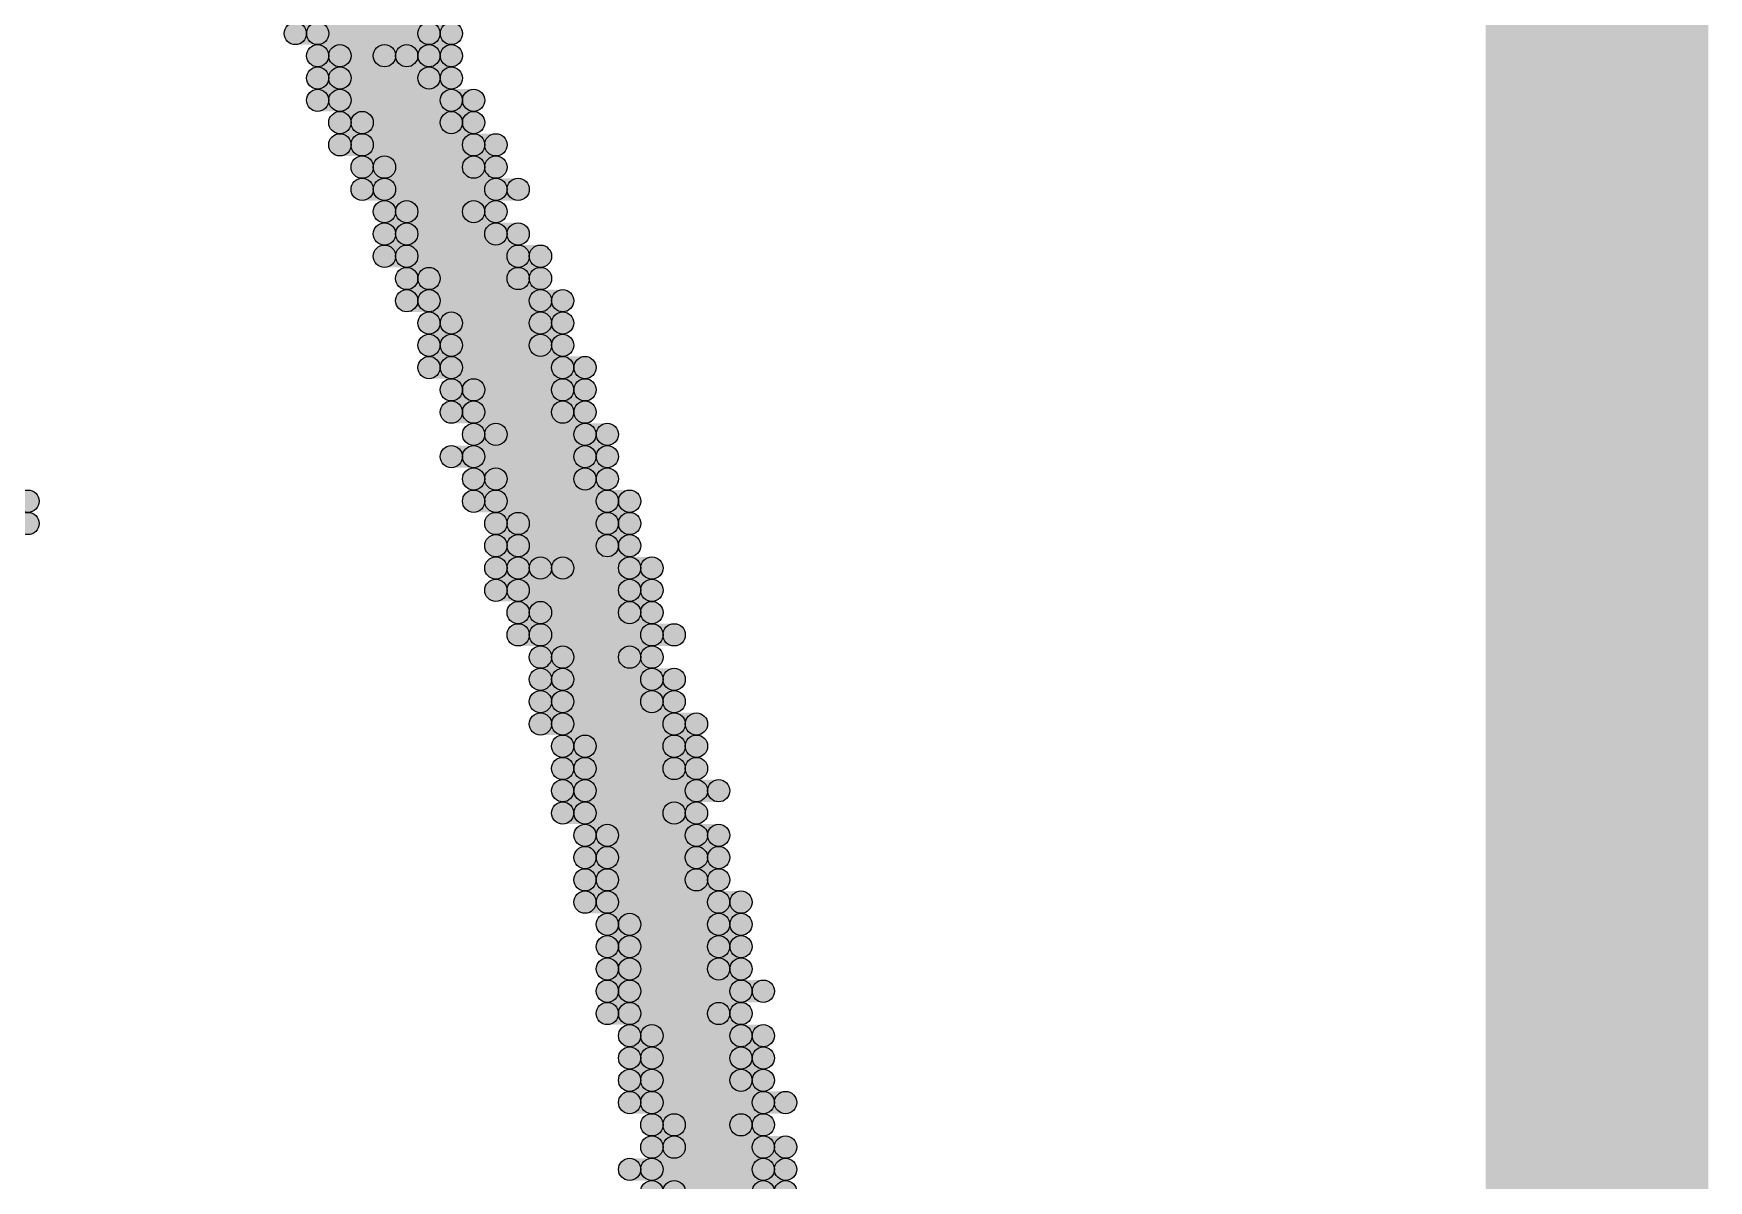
# Model space of a CAD drawing. Header units: millimetres. Extents: x 0 to 137, y 0 to 37.
# Drawn here: x 134.652 to 136.561, y 6.49 to 7.798 of the extents above; entities that cross this region are included whole.
import ezdxf

# ---------------------------------------------------------------- set-up
doc = ezdxf.new("R2010")
doc.units = ezdxf.units.MM
for name, color, linetype in [('KeepOutLayer', 6, 'Continuous'), ('TopLayer', 1, 'Continuous'), ('TopSolder', 216, 'Continuous')]:
    doc.layers.add(name, color=color, linetype=linetype)

msp = doc.modelspace()

# ---------------------------------------------------------------- hatches: boundary and pattern name
at = {"layer": 'KeepOutLayer'}
msp.add_hatch(color=6, dxfattribs=at).paths.add_polyline_path([(136.561, 3.81), (136.307, 3.81), (136.307, 33.274), (136.561, 33.274)])
at = {"layer": 'TopLayer'}
h = msp.add_hatch(color=1, dxfattribs=at)
edge = h.paths.add_edge_path()
edge.add_arc((134.9756, 7.7978), 0.0127, 0, 360)
for points in [[(134.9756, 7.7851), (134.9756, 7.8105), (135.128, 7.8105), (135.128, 7.7851)], [(135.001, 7.7597), (135.001, 7.7851), (135.0772, 7.7851), (135.0772, 7.7597)], [(135.1026, 7.7597), (135.1026, 7.7851), (135.128, 7.7851), (135.128, 7.7597)], [(135.001, 7.7343), (135.001, 7.7597), (135.128, 7.7597), (135.128, 7.7343)], [(135.001, 7.7089), (135.001, 7.7343), (135.1534, 7.7343), (135.1534, 7.7089)], [(135.0264, 7.6835), (135.0264, 7.7089), (135.1534, 7.7089), (135.1534, 7.6835)], [(135.0264, 7.6581), (135.0264, 7.6835), (135.1788, 7.6835), (135.1788, 7.6581)], [(135.0518, 7.6327), (135.0518, 7.6581), (135.1788, 7.6581), (135.1788, 7.6327)], [(135.0518, 7.6073), (135.0518, 7.6327), (135.2042, 7.6327), (135.2042, 7.6073)], [(135.0772, 7.5819), (135.0772, 7.6073), (135.1788, 7.6073), (135.1788, 7.5819)], [(135.0772, 7.5565), (135.0772, 7.5819), (135.2042, 7.5819), (135.2042, 7.5565)], [(135.0772, 7.5311), (135.0772, 7.5565), (135.2296, 7.5565), (135.2296, 7.5311)], [(135.1026, 7.5057), (135.1026, 7.5311), (135.2296, 7.5311), (135.2296, 7.5057)], [(135.1026, 7.4803), (135.1026, 7.5057), (135.255, 7.5057), (135.255, 7.4803)], [(135.128, 7.4549), (135.128, 7.4803), (135.255, 7.4803), (135.255, 7.4549)], [(135.128, 7.4295), (135.128, 7.4549), (135.255, 7.4549), (135.255, 7.4295)], [(135.128, 7.4041), (135.128, 7.4295), (135.2804, 7.4295), (135.2804, 7.4041)], [(135.1534, 7.3787), (135.1534, 7.4041), (135.2804, 7.4041), (135.2804, 7.3787)], [(135.1534, 7.3533), (135.1534, 7.3787), (135.2804, 7.3787), (135.2804, 7.3533)], [(135.1788, 7.3279), (135.1788, 7.3533), (135.3058, 7.3533), (135.3058, 7.3279)], [(135.1534, 7.3025), (135.1534, 7.3279), (135.3058, 7.3279), (135.3058, 7.3025)], [(135.1788, 7.2771), (135.1788, 7.3025), (135.3058, 7.3025), (135.3058, 7.2771)], [(135.1788, 7.2517), (135.1788, 7.2771), (135.3312, 7.2771), (135.3312, 7.2517)], [(135.2042, 7.2263), (135.2042, 7.2517), (135.3312, 7.2517), (135.3312, 7.2263)], [(135.2042, 7.2009), (135.2042, 7.2263), (135.3312, 7.2263), (135.3312, 7.2009)], [(135.2042, 7.1755), (135.2042, 7.2009), (135.2296, 7.2009), (135.2296, 7.1755)], [(135.255, 7.1755), (135.255, 7.2009), (135.3566, 7.2009), (135.3566, 7.1755)], [(135.2042, 7.1501), (135.2042, 7.1755), (135.3566, 7.1755), (135.3566, 7.1501)], [(135.2296, 7.1247), (135.2296, 7.1501), (135.3566, 7.1501), (135.3566, 7.1247)], [(135.2296, 7.0993), (135.2296, 7.1247), (135.382, 7.1247), (135.382, 7.0993)], [(135.255, 7.0739), (135.255, 7.0993), (135.3566, 7.0993), (135.3566, 7.0739)], [(135.255, 7.0485), (135.255, 7.0739), (135.382, 7.0739), (135.382, 7.0485)], [(135.255, 7.0231), (135.255, 7.0485), (135.382, 7.0485), (135.382, 7.0231)], [(135.255, 6.9977), (135.255, 7.0231), (135.4074, 7.0231), (135.4074, 6.9977)], [(135.2804, 6.9723), (135.2804, 6.9977), (135.4074, 6.9977), (135.4074, 6.9723)], [(135.2804, 6.9469), (135.2804, 6.9723), (135.4074, 6.9723), (135.4074, 6.9469)], [(135.2804, 6.9215), (135.2804, 6.9469), (135.4328, 6.9469), (135.4328, 6.9215)], [(135.2804, 6.8961), (135.2804, 6.9215), (135.4074, 6.9215), (135.4074, 6.8961)], [(135.3058, 6.8707), (135.3058, 6.8961), (135.4328, 6.8961), (135.4328, 6.8707)], [(135.3058, 6.8453), (135.3058, 6.8707), (135.4328, 6.8707), (135.4328, 6.8453)], [(135.3058, 6.8199), (135.3058, 6.8453), (135.4328, 6.8453), (135.4328, 6.8199)], [(135.3058, 6.7945), (135.3058, 6.8199), (135.4582, 6.8199), (135.4582, 6.7945)], [(135.3312, 6.7691), (135.3312, 6.7945), (135.4582, 6.7945), (135.4582, 6.7691)], [(135.3312, 6.7437), (135.3312, 6.7691), (135.4582, 6.7691), (135.4582, 6.7437)], [(135.3312, 6.7183), (135.3312, 6.7437), (135.4582, 6.7437), (135.4582, 6.7183)], [(135.3312, 6.6929), (135.3312, 6.7183), (135.4836, 6.7183), (135.4836, 6.6929)], [(135.3312, 6.6675), (135.3312, 6.6929), (135.4582, 6.6929), (135.4582, 6.6675)], [(135.3566, 6.6421), (135.3566, 6.6675), (135.4836, 6.6675), (135.4836, 6.6421)], [(135.3566, 6.6167), (135.3566, 6.6421), (135.4836, 6.6421), (135.4836, 6.6167)], [(135.3566, 6.5913), (135.3566, 6.6167), (135.4836, 6.6167), (135.4836, 6.5913)], [(135.3566, 6.5659), (135.3566, 6.5913), (135.509, 6.5913), (135.509, 6.5659)], [(135.382, 6.5405), (135.382, 6.5659), (135.4836, 6.5659), (135.4836, 6.5405)], [(135.382, 6.5151), (135.382, 6.5405), (135.509, 6.5405), (135.509, 6.5151)], [(135.3566, 6.4897), (135.3566, 6.5151), (135.509, 6.5151), (135.509, 6.4897)], [(135.382, 6.4643), (135.382, 6.4897), (135.509, 6.4897), (135.509, 6.4643)]]:
    msp.add_hatch(color=1, dxfattribs=at).paths.add_polyline_path(points)
h = msp.add_hatch(color=1, dxfattribs=at)
edge = h.paths.add_edge_path()
edge.add_arc((135.128, 7.7978), 0.0127, 0, 360)
h = msp.add_hatch(color=1, dxfattribs=at)
edge = h.paths.add_edge_path()
edge.add_arc((135.001, 7.7724), 0.0127, 0, 360)
h = msp.add_hatch(color=1, dxfattribs=at)
edge = h.paths.add_edge_path()
edge.add_arc((135.0772, 7.7724), 0.0127, 0, 360)
h = msp.add_hatch(color=1, dxfattribs=at)
edge = h.paths.add_edge_path()
edge.add_arc((135.1026, 7.7724), 0.0127, 0, 360)
h = msp.add_hatch(color=1, dxfattribs=at)
edge = h.paths.add_edge_path()
edge.add_arc((135.128, 7.7724), 0.0127, 0, 360)
h = msp.add_hatch(color=1, dxfattribs=at)
edge = h.paths.add_edge_path()
edge.add_arc((135.001, 7.747), 0.0127, 0, 360)
h = msp.add_hatch(color=1, dxfattribs=at)
edge = h.paths.add_edge_path()
edge.add_arc((135.128, 7.747), 0.0127, 0, 360)
h = msp.add_hatch(color=1, dxfattribs=at)
edge = h.paths.add_edge_path()
edge.add_arc((135.001, 7.7216), 0.0127, 0, 360)
h = msp.add_hatch(color=1, dxfattribs=at)
edge = h.paths.add_edge_path()
edge.add_arc((135.1534, 7.7216), 0.0127, 0, 360)
h = msp.add_hatch(color=1, dxfattribs=at)
edge = h.paths.add_edge_path()
edge.add_arc((135.0264, 7.6962), 0.0127, 0, 360)
h = msp.add_hatch(color=1, dxfattribs=at)
edge = h.paths.add_edge_path()
edge.add_arc((135.1534, 7.6962), 0.0127, 0, 360)
h = msp.add_hatch(color=1, dxfattribs=at)
edge = h.paths.add_edge_path()
edge.add_arc((135.0264, 7.6708), 0.0127, 0, 360)
h = msp.add_hatch(color=1, dxfattribs=at)
edge = h.paths.add_edge_path()
edge.add_arc((135.1788, 7.6708), 0.0127, 0, 360)
h = msp.add_hatch(color=1, dxfattribs=at)
edge = h.paths.add_edge_path()
edge.add_arc((135.0518, 7.6454), 0.0127, 0, 360)
h = msp.add_hatch(color=1, dxfattribs=at)
edge = h.paths.add_edge_path()
edge.add_arc((135.1788, 7.6454), 0.0127, 0, 360)
h = msp.add_hatch(color=1, dxfattribs=at)
edge = h.paths.add_edge_path()
edge.add_arc((135.0518, 7.62), 0.0127, 0, 360)
h = msp.add_hatch(color=1, dxfattribs=at)
edge = h.paths.add_edge_path()
edge.add_arc((135.2042, 7.62), 0.0127, 0, 360)
h = msp.add_hatch(color=1, dxfattribs=at)
edge = h.paths.add_edge_path()
edge.add_arc((135.0772, 7.5946), 0.0127, 0, 360)
h = msp.add_hatch(color=1, dxfattribs=at)
edge = h.paths.add_edge_path()
edge.add_arc((135.1788, 7.5946), 0.0127, 0, 360)
h = msp.add_hatch(color=1, dxfattribs=at)
edge = h.paths.add_edge_path()
edge.add_arc((135.0772, 7.5692), 0.0127, 0, 360)
h = msp.add_hatch(color=1, dxfattribs=at)
edge = h.paths.add_edge_path()
edge.add_arc((135.2042, 7.5692), 0.0127, 0, 360)
h = msp.add_hatch(color=1, dxfattribs=at)
edge = h.paths.add_edge_path()
edge.add_arc((135.0772, 7.5438), 0.0127, 0, 360)
h = msp.add_hatch(color=1, dxfattribs=at)
edge = h.paths.add_edge_path()
edge.add_arc((135.2296, 7.5438), 0.0127, 0, 360)
h = msp.add_hatch(color=1, dxfattribs=at)
edge = h.paths.add_edge_path()
edge.add_arc((135.1026, 7.5184), 0.0127, 0, 360)
h = msp.add_hatch(color=1, dxfattribs=at)
edge = h.paths.add_edge_path()
edge.add_arc((135.2296, 7.5184), 0.0127, 0, 360)
h = msp.add_hatch(color=1, dxfattribs=at)
edge = h.paths.add_edge_path()
edge.add_arc((135.1026, 7.493), 0.0127, 0, 360)
h = msp.add_hatch(color=1, dxfattribs=at)
edge = h.paths.add_edge_path()
edge.add_arc((135.255, 7.493), 0.0127, 0, 360)
h = msp.add_hatch(color=1, dxfattribs=at)
edge = h.paths.add_edge_path()
edge.add_arc((135.128, 7.4676), 0.0127, 0, 360)
h = msp.add_hatch(color=1, dxfattribs=at)
edge = h.paths.add_edge_path()
edge.add_arc((135.255, 7.4676), 0.0127, 0, 360)
h = msp.add_hatch(color=1, dxfattribs=at)
edge = h.paths.add_edge_path()
edge.add_arc((135.128, 7.4422), 0.0127, 0, 360)
h = msp.add_hatch(color=1, dxfattribs=at)
edge = h.paths.add_edge_path()
edge.add_arc((135.255, 7.4422), 0.0127, 0, 360)
h = msp.add_hatch(color=1, dxfattribs=at)
edge = h.paths.add_edge_path()
edge.add_arc((135.128, 7.4168), 0.0127, 0, 360)
h = msp.add_hatch(color=1, dxfattribs=at)
edge = h.paths.add_edge_path()
edge.add_arc((135.2804, 7.4168), 0.0127, 0, 360)
h = msp.add_hatch(color=1, dxfattribs=at)
edge = h.paths.add_edge_path()
edge.add_arc((135.1534, 7.3914), 0.0127, 0, 360)
h = msp.add_hatch(color=1, dxfattribs=at)
edge = h.paths.add_edge_path()
edge.add_arc((135.2804, 7.3914), 0.0127, 0, 360)
h = msp.add_hatch(color=1, dxfattribs=at)
edge = h.paths.add_edge_path()
edge.add_arc((135.1534, 7.366), 0.0127, 0, 360)
h = msp.add_hatch(color=1, dxfattribs=at)
edge = h.paths.add_edge_path()
edge.add_arc((135.2804, 7.366), 0.0127, 0, 360)
h = msp.add_hatch(color=1, dxfattribs=at)
edge = h.paths.add_edge_path()
edge.add_arc((135.1788, 7.3406), 0.0127, 0, 360)
h = msp.add_hatch(color=1, dxfattribs=at)
edge = h.paths.add_edge_path()
edge.add_arc((135.3058, 7.3406), 0.0127, 0, 360)
h = msp.add_hatch(color=1, dxfattribs=at)
edge = h.paths.add_edge_path()
edge.add_arc((135.1534, 7.3152), 0.0127, 0, 360)
h = msp.add_hatch(color=1, dxfattribs=at)
edge = h.paths.add_edge_path()
edge.add_arc((135.3058, 7.3152), 0.0127, 0, 360)
h = msp.add_hatch(color=1, dxfattribs=at)
edge = h.paths.add_edge_path()
edge.add_arc((135.1788, 7.2898), 0.0127, 0, 360)
h = msp.add_hatch(color=1, dxfattribs=at)
edge = h.paths.add_edge_path()
edge.add_arc((135.3058, 7.2898), 0.0127, 0, 360)
h = msp.add_hatch(color=1, dxfattribs=at)
edge = h.paths.add_edge_path()
edge.add_arc((134.6454, 7.2644), 0.0127, 0, 360)
h = msp.add_hatch(color=1, dxfattribs=at)
edge = h.paths.add_edge_path()
edge.add_arc((135.1788, 7.2644), 0.0127, 0, 360)
h = msp.add_hatch(color=1, dxfattribs=at)
edge = h.paths.add_edge_path()
edge.add_arc((135.3312, 7.2644), 0.0127, 0, 360)
h = msp.add_hatch(color=1, dxfattribs=at)
edge = h.paths.add_edge_path()
edge.add_arc((134.6454, 7.239), 0.0127, 0, 360)
h = msp.add_hatch(color=1, dxfattribs=at)
edge = h.paths.add_edge_path()
edge.add_arc((135.2042, 7.239), 0.0127, 0, 360)
h = msp.add_hatch(color=1, dxfattribs=at)
edge = h.paths.add_edge_path()
edge.add_arc((135.3312, 7.239), 0.0127, 0, 360)
h = msp.add_hatch(color=1, dxfattribs=at)
edge = h.paths.add_edge_path()
edge.add_arc((135.2042, 7.2136), 0.0127, 0, 360)
h = msp.add_hatch(color=1, dxfattribs=at)
edge = h.paths.add_edge_path()
edge.add_arc((135.3312, 7.2136), 0.0127, 0, 360)
h = msp.add_hatch(color=1, dxfattribs=at)
edge = h.paths.add_edge_path()
edge.add_arc((135.2042, 7.1882), 0.0127, 0, 360)
h = msp.add_hatch(color=1, dxfattribs=at)
edge = h.paths.add_edge_path()
edge.add_arc((135.2296, 7.1882), 0.0127, 0, 360)
h = msp.add_hatch(color=1, dxfattribs=at)
edge = h.paths.add_edge_path()
edge.add_arc((135.255, 7.1882), 0.0127, 0, 360)
h = msp.add_hatch(color=1, dxfattribs=at)
edge = h.paths.add_edge_path()
edge.add_arc((135.3566, 7.1882), 0.0127, 0, 360)
h = msp.add_hatch(color=1, dxfattribs=at)
edge = h.paths.add_edge_path()
edge.add_arc((135.2042, 7.1628), 0.0127, 0, 360)
h = msp.add_hatch(color=1, dxfattribs=at)
edge = h.paths.add_edge_path()
edge.add_arc((135.3566, 7.1628), 0.0127, 0, 360)
h = msp.add_hatch(color=1, dxfattribs=at)
edge = h.paths.add_edge_path()
edge.add_arc((135.2296, 7.1374), 0.0127, 0, 360)
h = msp.add_hatch(color=1, dxfattribs=at)
edge = h.paths.add_edge_path()
edge.add_arc((135.3566, 7.1374), 0.0127, 0, 360)
h = msp.add_hatch(color=1, dxfattribs=at)
edge = h.paths.add_edge_path()
edge.add_arc((135.2296, 7.112), 0.0127, 0, 360)
h = msp.add_hatch(color=1, dxfattribs=at)
edge = h.paths.add_edge_path()
edge.add_arc((135.382, 7.112), 0.0127, 0, 360)
h = msp.add_hatch(color=1, dxfattribs=at)
edge = h.paths.add_edge_path()
edge.add_arc((135.255, 7.0866), 0.0127, 0, 360)
h = msp.add_hatch(color=1, dxfattribs=at)
edge = h.paths.add_edge_path()
edge.add_arc((135.3566, 7.0866), 0.0127, 0, 360)
h = msp.add_hatch(color=1, dxfattribs=at)
edge = h.paths.add_edge_path()
edge.add_arc((135.255, 7.0612), 0.0127, 0, 360)
h = msp.add_hatch(color=1, dxfattribs=at)
edge = h.paths.add_edge_path()
edge.add_arc((135.382, 7.0612), 0.0127, 0, 360)
h = msp.add_hatch(color=1, dxfattribs=at)
edge = h.paths.add_edge_path()
edge.add_arc((135.255, 7.0358), 0.0127, 0, 360)
h = msp.add_hatch(color=1, dxfattribs=at)
edge = h.paths.add_edge_path()
edge.add_arc((135.382, 7.0358), 0.0127, 0, 360)
h = msp.add_hatch(color=1, dxfattribs=at)
edge = h.paths.add_edge_path()
edge.add_arc((135.255, 7.0104), 0.0127, 0, 360)
h = msp.add_hatch(color=1, dxfattribs=at)
edge = h.paths.add_edge_path()
edge.add_arc((135.4074, 7.0104), 0.0127, 0, 360)
h = msp.add_hatch(color=1, dxfattribs=at)
edge = h.paths.add_edge_path()
edge.add_arc((135.2804, 6.985), 0.0127, 0, 360)
h = msp.add_hatch(color=1, dxfattribs=at)
edge = h.paths.add_edge_path()
edge.add_arc((135.4074, 6.985), 0.0127, 0, 360)
h = msp.add_hatch(color=1, dxfattribs=at)
edge = h.paths.add_edge_path()
edge.add_arc((135.2804, 6.9596), 0.0127, 0, 360)
h = msp.add_hatch(color=1, dxfattribs=at)
edge = h.paths.add_edge_path()
edge.add_arc((135.4074, 6.9596), 0.0127, 0, 360)
h = msp.add_hatch(color=1, dxfattribs=at)
edge = h.paths.add_edge_path()
edge.add_arc((135.2804, 6.9342), 0.0127, 0, 360)
h = msp.add_hatch(color=1, dxfattribs=at)
edge = h.paths.add_edge_path()
edge.add_arc((135.4328, 6.9342), 0.0127, 0, 360)
h = msp.add_hatch(color=1, dxfattribs=at)
edge = h.paths.add_edge_path()
edge.add_arc((135.2804, 6.9088), 0.0127, 0, 360)
h = msp.add_hatch(color=1, dxfattribs=at)
edge = h.paths.add_edge_path()
edge.add_arc((135.4074, 6.9088), 0.0127, 0, 360)
h = msp.add_hatch(color=1, dxfattribs=at)
edge = h.paths.add_edge_path()
edge.add_arc((135.3058, 6.8834), 0.0127, 0, 360)
h = msp.add_hatch(color=1, dxfattribs=at)
edge = h.paths.add_edge_path()
edge.add_arc((135.4328, 6.8834), 0.0127, 0, 360)
h = msp.add_hatch(color=1, dxfattribs=at)
edge = h.paths.add_edge_path()
edge.add_arc((135.3058, 6.858), 0.0127, 0, 360)
h = msp.add_hatch(color=1, dxfattribs=at)
edge = h.paths.add_edge_path()
edge.add_arc((135.4328, 6.858), 0.0127, 0, 360)
h = msp.add_hatch(color=1, dxfattribs=at)
edge = h.paths.add_edge_path()
edge.add_arc((135.3058, 6.8326), 0.0127, 0, 360)
h = msp.add_hatch(color=1, dxfattribs=at)
edge = h.paths.add_edge_path()
edge.add_arc((135.4328, 6.8326), 0.0127, 0, 360)
h = msp.add_hatch(color=1, dxfattribs=at)
edge = h.paths.add_edge_path()
edge.add_arc((135.3058, 6.8072), 0.0127, 0, 360)
h = msp.add_hatch(color=1, dxfattribs=at)
edge = h.paths.add_edge_path()
edge.add_arc((135.4582, 6.8072), 0.0127, 0, 360)
h = msp.add_hatch(color=1, dxfattribs=at)
edge = h.paths.add_edge_path()
edge.add_arc((135.3312, 6.7818), 0.0127, 0, 360)
h = msp.add_hatch(color=1, dxfattribs=at)
edge = h.paths.add_edge_path()
edge.add_arc((135.4582, 6.7818), 0.0127, 0, 360)
h = msp.add_hatch(color=1, dxfattribs=at)
edge = h.paths.add_edge_path()
edge.add_arc((135.3312, 6.7564), 0.0127, 0, 360)
h = msp.add_hatch(color=1, dxfattribs=at)
edge = h.paths.add_edge_path()
edge.add_arc((135.4582, 6.7564), 0.0127, 0, 360)
h = msp.add_hatch(color=1, dxfattribs=at)
edge = h.paths.add_edge_path()
edge.add_arc((135.3312, 6.731), 0.0127, 0, 360)
h = msp.add_hatch(color=1, dxfattribs=at)
edge = h.paths.add_edge_path()
edge.add_arc((135.4582, 6.731), 0.0127, 0, 360)
h = msp.add_hatch(color=1, dxfattribs=at)
edge = h.paths.add_edge_path()
edge.add_arc((135.3312, 6.7056), 0.0127, 0, 360)
h = msp.add_hatch(color=1, dxfattribs=at)
edge = h.paths.add_edge_path()
edge.add_arc((135.4836, 6.7056), 0.0127, 0, 360)
h = msp.add_hatch(color=1, dxfattribs=at)
edge = h.paths.add_edge_path()
edge.add_arc((135.3312, 6.6802), 0.0127, 0, 360)
h = msp.add_hatch(color=1, dxfattribs=at)
edge = h.paths.add_edge_path()
edge.add_arc((135.4582, 6.6802), 0.0127, 0, 360)
h = msp.add_hatch(color=1, dxfattribs=at)
edge = h.paths.add_edge_path()
edge.add_arc((135.3566, 6.6548), 0.0127, 0, 360)
h = msp.add_hatch(color=1, dxfattribs=at)
edge = h.paths.add_edge_path()
edge.add_arc((135.4836, 6.6548), 0.0127, 0, 360)
h = msp.add_hatch(color=1, dxfattribs=at)
edge = h.paths.add_edge_path()
edge.add_arc((135.3566, 6.6294), 0.0127, 0, 360)
h = msp.add_hatch(color=1, dxfattribs=at)
edge = h.paths.add_edge_path()
edge.add_arc((135.4836, 6.6294), 0.0127, 0, 360)
h = msp.add_hatch(color=1, dxfattribs=at)
edge = h.paths.add_edge_path()
edge.add_arc((135.3566, 6.604), 0.0127, 0, 360)
h = msp.add_hatch(color=1, dxfattribs=at)
edge = h.paths.add_edge_path()
edge.add_arc((135.4836, 6.604), 0.0127, 0, 360)
h = msp.add_hatch(color=1, dxfattribs=at)
edge = h.paths.add_edge_path()
edge.add_arc((135.3566, 6.5786), 0.0127, 0, 360)
h = msp.add_hatch(color=1, dxfattribs=at)
edge = h.paths.add_edge_path()
edge.add_arc((135.509, 6.5786), 0.0127, 0, 360)
h = msp.add_hatch(color=1, dxfattribs=at)
edge = h.paths.add_edge_path()
edge.add_arc((135.382, 6.5532), 0.0127, 0, 360)
h = msp.add_hatch(color=1, dxfattribs=at)
edge = h.paths.add_edge_path()
edge.add_arc((135.4836, 6.5532), 0.0127, 0, 360)
h = msp.add_hatch(color=1, dxfattribs=at)
edge = h.paths.add_edge_path()
edge.add_arc((135.382, 6.5278), 0.0127, 0, 360)
h = msp.add_hatch(color=1, dxfattribs=at)
edge = h.paths.add_edge_path()
edge.add_arc((135.509, 6.5278), 0.0127, 0, 360)
h = msp.add_hatch(color=1, dxfattribs=at)
edge = h.paths.add_edge_path()
edge.add_arc((135.3566, 6.5024), 0.0127, 0, 360)
h = msp.add_hatch(color=1, dxfattribs=at)
edge = h.paths.add_edge_path()
edge.add_arc((135.509, 6.5024), 0.0127, 0, 360)
h = msp.add_hatch(color=1, dxfattribs=at)
edge = h.paths.add_edge_path()
edge.add_arc((135.382, 6.477), 0.0127, 0, 360)
h = msp.add_hatch(color=1, dxfattribs=at)
edge = h.paths.add_edge_path()
edge.add_arc((135.509, 6.477), 0.0127, 0, 360)
at = {"layer": 'TopSolder'}
h = msp.add_hatch(color=216, dxfattribs=at)
edge = h.paths.add_edge_path()
edge.add_arc((134.9502, 7.7978), 0.0127, 0, 360)
for points in [[(134.9502, 7.7851), (134.9502, 7.8105), (135.1026, 7.8105), (135.1026, 7.7851)], [(134.9756, 7.7597), (134.9756, 7.7851), (135.0518, 7.7851), (135.0518, 7.7597)], [(135.0772, 7.7597), (135.0772, 7.7851), (135.1026, 7.7851), (135.1026, 7.7597)], [(134.9756, 7.7343), (134.9756, 7.7597), (135.1026, 7.7597), (135.1026, 7.7343)], [(134.9756, 7.7089), (134.9756, 7.7343), (135.128, 7.7343), (135.128, 7.7089)], [(135.001, 7.6835), (135.001, 7.7089), (135.128, 7.7089), (135.128, 7.6835)], [(135.001, 7.6581), (135.001, 7.6835), (135.1534, 7.6835), (135.1534, 7.6581)], [(135.0264, 7.6327), (135.0264, 7.6581), (135.1534, 7.6581), (135.1534, 7.6327)], [(135.0264, 7.6073), (135.0264, 7.6327), (135.1788, 7.6327), (135.1788, 7.6073)], [(135.0518, 7.5819), (135.0518, 7.6073), (135.1534, 7.6073), (135.1534, 7.5819)], [(135.0518, 7.5565), (135.0518, 7.5819), (135.1788, 7.5819), (135.1788, 7.5565)], [(135.0518, 7.5311), (135.0518, 7.5565), (135.2042, 7.5565), (135.2042, 7.5311)], [(135.0772, 7.5057), (135.0772, 7.5311), (135.2042, 7.5311), (135.2042, 7.5057)], [(135.0772, 7.4803), (135.0772, 7.5057), (135.2296, 7.5057), (135.2296, 7.4803)], [(135.1026, 7.4549), (135.1026, 7.4803), (135.2296, 7.4803), (135.2296, 7.4549)], [(135.1026, 7.4295), (135.1026, 7.4549), (135.2296, 7.4549), (135.2296, 7.4295)], [(135.1026, 7.4041), (135.1026, 7.4295), (135.255, 7.4295), (135.255, 7.4041)], [(135.128, 7.3787), (135.128, 7.4041), (135.255, 7.4041), (135.255, 7.3787)], [(135.128, 7.3533), (135.128, 7.3787), (135.255, 7.3787), (135.255, 7.3533)], [(135.1534, 7.3279), (135.1534, 7.3533), (135.2804, 7.3533), (135.2804, 7.3279)], [(135.128, 7.3025), (135.128, 7.3279), (135.2804, 7.3279), (135.2804, 7.3025)], [(135.1534, 7.2771), (135.1534, 7.3025), (135.2804, 7.3025), (135.2804, 7.2771)], [(135.1534, 7.2517), (135.1534, 7.2771), (135.3058, 7.2771), (135.3058, 7.2517)], [(135.1788, 7.2263), (135.1788, 7.2517), (135.3058, 7.2517), (135.3058, 7.2263)], [(135.1788, 7.2009), (135.1788, 7.2263), (135.3058, 7.2263), (135.3058, 7.2009)], [(135.1788, 7.1755), (135.1788, 7.2009), (135.2042, 7.2009), (135.2042, 7.1755)], [(135.2296, 7.1755), (135.2296, 7.2009), (135.3312, 7.2009), (135.3312, 7.1755)], [(135.1788, 7.1501), (135.1788, 7.1755), (135.3312, 7.1755), (135.3312, 7.1501)], [(135.2042, 7.1247), (135.2042, 7.1501), (135.3312, 7.1501), (135.3312, 7.1247)], [(135.2042, 7.0993), (135.2042, 7.1247), (135.3566, 7.1247), (135.3566, 7.0993)], [(135.2296, 7.0739), (135.2296, 7.0993), (135.3312, 7.0993), (135.3312, 7.0739)], [(135.2296, 7.0485), (135.2296, 7.0739), (135.3566, 7.0739), (135.3566, 7.0485)], [(135.2296, 7.0231), (135.2296, 7.0485), (135.3566, 7.0485), (135.3566, 7.0231)], [(135.2296, 6.9977), (135.2296, 7.0231), (135.382, 7.0231), (135.382, 6.9977)], [(135.255, 6.9723), (135.255, 6.9977), (135.382, 6.9977), (135.382, 6.9723)], [(135.255, 6.9469), (135.255, 6.9723), (135.382, 6.9723), (135.382, 6.9469)], [(135.255, 6.9215), (135.255, 6.9469), (135.4074, 6.9469), (135.4074, 6.9215)], [(135.255, 6.8961), (135.255, 6.9215), (135.382, 6.9215), (135.382, 6.8961)], [(135.2804, 6.8707), (135.2804, 6.8961), (135.4074, 6.8961), (135.4074, 6.8707)], [(135.2804, 6.8453), (135.2804, 6.8707), (135.4074, 6.8707), (135.4074, 6.8453)], [(135.2804, 6.8199), (135.2804, 6.8453), (135.4074, 6.8453), (135.4074, 6.8199)], [(135.2804, 6.7945), (135.2804, 6.8199), (135.4328, 6.8199), (135.4328, 6.7945)], [(135.3058, 6.7691), (135.3058, 6.7945), (135.4328, 6.7945), (135.4328, 6.7691)], [(135.3058, 6.7437), (135.3058, 6.7691), (135.4328, 6.7691), (135.4328, 6.7437)], [(135.3058, 6.7183), (135.3058, 6.7437), (135.4328, 6.7437), (135.4328, 6.7183)], [(135.3058, 6.6929), (135.3058, 6.7183), (135.4582, 6.7183), (135.4582, 6.6929)], [(135.3058, 6.6675), (135.3058, 6.6929), (135.4328, 6.6929), (135.4328, 6.6675)], [(135.3312, 6.6421), (135.3312, 6.6675), (135.4582, 6.6675), (135.4582, 6.6421)], [(135.3312, 6.6167), (135.3312, 6.6421), (135.4582, 6.6421), (135.4582, 6.6167)], [(135.3312, 6.5913), (135.3312, 6.6167), (135.4582, 6.6167), (135.4582, 6.5913)], [(135.3312, 6.5659), (135.3312, 6.5913), (135.4836, 6.5913), (135.4836, 6.5659)], [(135.3566, 6.5405), (135.3566, 6.5659), (135.4582, 6.5659), (135.4582, 6.5405)], [(135.3566, 6.5151), (135.3566, 6.5405), (135.4836, 6.5405), (135.4836, 6.5151)], [(135.3312, 6.4897), (135.3312, 6.5151), (135.4836, 6.5151), (135.4836, 6.4897)], [(135.3566, 6.4643), (135.3566, 6.4897), (135.4836, 6.4897), (135.4836, 6.4643)]]:
    msp.add_hatch(color=216, dxfattribs=at).paths.add_polyline_path(points)
h = msp.add_hatch(color=216, dxfattribs=at)
edge = h.paths.add_edge_path()
edge.add_arc((135.1026, 7.7978), 0.0127, 0, 360)
h = msp.add_hatch(color=216, dxfattribs=at)
edge = h.paths.add_edge_path()
edge.add_arc((134.9756, 7.7724), 0.0127, 0, 360)
h = msp.add_hatch(color=216, dxfattribs=at)
edge = h.paths.add_edge_path()
edge.add_arc((135.0518, 7.7724), 0.0127, 0, 360)
h = msp.add_hatch(color=216, dxfattribs=at)
edge = h.paths.add_edge_path()
edge.add_arc((135.0772, 7.7724), 0.0127, 0, 360)
h = msp.add_hatch(color=216, dxfattribs=at)
edge = h.paths.add_edge_path()
edge.add_arc((135.1026, 7.7724), 0.0127, 0, 360)
h = msp.add_hatch(color=216, dxfattribs=at)
edge = h.paths.add_edge_path()
edge.add_arc((134.9756, 7.747), 0.0127, 0, 360)
h = msp.add_hatch(color=216, dxfattribs=at)
edge = h.paths.add_edge_path()
edge.add_arc((135.1026, 7.747), 0.0127, 0, 360)
h = msp.add_hatch(color=216, dxfattribs=at)
edge = h.paths.add_edge_path()
edge.add_arc((134.9756, 7.7216), 0.0127, 0, 360)
h = msp.add_hatch(color=216, dxfattribs=at)
edge = h.paths.add_edge_path()
edge.add_arc((135.128, 7.7216), 0.0127, 0, 360)
h = msp.add_hatch(color=216, dxfattribs=at)
edge = h.paths.add_edge_path()
edge.add_arc((135.001, 7.6962), 0.0127, 0, 360)
h = msp.add_hatch(color=216, dxfattribs=at)
edge = h.paths.add_edge_path()
edge.add_arc((135.128, 7.6962), 0.0127, 0, 360)
h = msp.add_hatch(color=216, dxfattribs=at)
edge = h.paths.add_edge_path()
edge.add_arc((135.001, 7.6708), 0.0127, 0, 360)
h = msp.add_hatch(color=216, dxfattribs=at)
edge = h.paths.add_edge_path()
edge.add_arc((135.1534, 7.6708), 0.0127, 0, 360)
h = msp.add_hatch(color=216, dxfattribs=at)
edge = h.paths.add_edge_path()
edge.add_arc((135.0264, 7.6454), 0.0127, 0, 360)
h = msp.add_hatch(color=216, dxfattribs=at)
edge = h.paths.add_edge_path()
edge.add_arc((135.1534, 7.6454), 0.0127, 0, 360)
h = msp.add_hatch(color=216, dxfattribs=at)
edge = h.paths.add_edge_path()
edge.add_arc((135.0264, 7.62), 0.0127, 0, 360)
h = msp.add_hatch(color=216, dxfattribs=at)
edge = h.paths.add_edge_path()
edge.add_arc((135.1788, 7.62), 0.0127, 0, 360)
h = msp.add_hatch(color=216, dxfattribs=at)
edge = h.paths.add_edge_path()
edge.add_arc((135.0518, 7.5946), 0.0127, 0, 360)
h = msp.add_hatch(color=216, dxfattribs=at)
edge = h.paths.add_edge_path()
edge.add_arc((135.1534, 7.5946), 0.0127, 0, 360)
h = msp.add_hatch(color=216, dxfattribs=at)
edge = h.paths.add_edge_path()
edge.add_arc((135.0518, 7.5692), 0.0127, 0, 360)
h = msp.add_hatch(color=216, dxfattribs=at)
edge = h.paths.add_edge_path()
edge.add_arc((135.1788, 7.5692), 0.0127, 0, 360)
h = msp.add_hatch(color=216, dxfattribs=at)
edge = h.paths.add_edge_path()
edge.add_arc((135.0518, 7.5438), 0.0127, 0, 360)
h = msp.add_hatch(color=216, dxfattribs=at)
edge = h.paths.add_edge_path()
edge.add_arc((135.2042, 7.5438), 0.0127, 0, 360)
h = msp.add_hatch(color=216, dxfattribs=at)
edge = h.paths.add_edge_path()
edge.add_arc((135.0772, 7.5184), 0.0127, 0, 360)
h = msp.add_hatch(color=216, dxfattribs=at)
edge = h.paths.add_edge_path()
edge.add_arc((135.2042, 7.5184), 0.0127, 0, 360)
h = msp.add_hatch(color=216, dxfattribs=at)
edge = h.paths.add_edge_path()
edge.add_arc((135.0772, 7.493), 0.0127, 0, 360)
h = msp.add_hatch(color=216, dxfattribs=at)
edge = h.paths.add_edge_path()
edge.add_arc((135.2296, 7.493), 0.0127, 0, 360)
h = msp.add_hatch(color=216, dxfattribs=at)
edge = h.paths.add_edge_path()
edge.add_arc((135.1026, 7.4676), 0.0127, 0, 360)
h = msp.add_hatch(color=216, dxfattribs=at)
edge = h.paths.add_edge_path()
edge.add_arc((135.2296, 7.4676), 0.0127, 0, 360)
h = msp.add_hatch(color=216, dxfattribs=at)
edge = h.paths.add_edge_path()
edge.add_arc((135.1026, 7.4422), 0.0127, 0, 360)
h = msp.add_hatch(color=216, dxfattribs=at)
edge = h.paths.add_edge_path()
edge.add_arc((135.2296, 7.4422), 0.0127, 0, 360)
h = msp.add_hatch(color=216, dxfattribs=at)
edge = h.paths.add_edge_path()
edge.add_arc((135.1026, 7.4168), 0.0127, 0, 360)
h = msp.add_hatch(color=216, dxfattribs=at)
edge = h.paths.add_edge_path()
edge.add_arc((135.255, 7.4168), 0.0127, 0, 360)
h = msp.add_hatch(color=216, dxfattribs=at)
edge = h.paths.add_edge_path()
edge.add_arc((135.128, 7.3914), 0.0127, 0, 360)
h = msp.add_hatch(color=216, dxfattribs=at)
edge = h.paths.add_edge_path()
edge.add_arc((135.255, 7.3914), 0.0127, 0, 360)
h = msp.add_hatch(color=216, dxfattribs=at)
edge = h.paths.add_edge_path()
edge.add_arc((135.128, 7.366), 0.0127, 0, 360)
h = msp.add_hatch(color=216, dxfattribs=at)
edge = h.paths.add_edge_path()
edge.add_arc((135.255, 7.366), 0.0127, 0, 360)
h = msp.add_hatch(color=216, dxfattribs=at)
edge = h.paths.add_edge_path()
edge.add_arc((135.1534, 7.3406), 0.0127, 0, 360)
h = msp.add_hatch(color=216, dxfattribs=at)
edge = h.paths.add_edge_path()
edge.add_arc((135.2804, 7.3406), 0.0127, 0, 360)
h = msp.add_hatch(color=216, dxfattribs=at)
edge = h.paths.add_edge_path()
edge.add_arc((135.128, 7.3152), 0.0127, 0, 360)
h = msp.add_hatch(color=216, dxfattribs=at)
edge = h.paths.add_edge_path()
edge.add_arc((135.2804, 7.3152), 0.0127, 0, 360)
h = msp.add_hatch(color=216, dxfattribs=at)
edge = h.paths.add_edge_path()
edge.add_arc((135.1534, 7.2898), 0.0127, 0, 360)
h = msp.add_hatch(color=216, dxfattribs=at)
edge = h.paths.add_edge_path()
edge.add_arc((135.2804, 7.2898), 0.0127, 0, 360)
h = msp.add_hatch(color=216, dxfattribs=at)
edge = h.paths.add_edge_path()
edge.add_arc((135.1534, 7.2644), 0.0127, 0, 360)
h = msp.add_hatch(color=216, dxfattribs=at)
edge = h.paths.add_edge_path()
edge.add_arc((135.3058, 7.2644), 0.0127, 0, 360)
h = msp.add_hatch(color=216, dxfattribs=at)
edge = h.paths.add_edge_path()
edge.add_arc((135.1788, 7.239), 0.0127, 0, 360)
h = msp.add_hatch(color=216, dxfattribs=at)
edge = h.paths.add_edge_path()
edge.add_arc((135.3058, 7.239), 0.0127, 0, 360)
h = msp.add_hatch(color=216, dxfattribs=at)
edge = h.paths.add_edge_path()
edge.add_arc((135.1788, 7.2136), 0.0127, 0, 360)
h = msp.add_hatch(color=216, dxfattribs=at)
edge = h.paths.add_edge_path()
edge.add_arc((135.3058, 7.2136), 0.0127, 0, 360)
h = msp.add_hatch(color=216, dxfattribs=at)
edge = h.paths.add_edge_path()
edge.add_arc((135.1788, 7.1882), 0.0127, 0, 360)
h = msp.add_hatch(color=216, dxfattribs=at)
edge = h.paths.add_edge_path()
edge.add_arc((135.2042, 7.1882), 0.0127, 0, 360)
h = msp.add_hatch(color=216, dxfattribs=at)
edge = h.paths.add_edge_path()
edge.add_arc((135.2296, 7.1882), 0.0127, 0, 360)
h = msp.add_hatch(color=216, dxfattribs=at)
edge = h.paths.add_edge_path()
edge.add_arc((135.3312, 7.1882), 0.0127, 0, 360)
h = msp.add_hatch(color=216, dxfattribs=at)
edge = h.paths.add_edge_path()
edge.add_arc((135.1788, 7.1628), 0.0127, 0, 360)
h = msp.add_hatch(color=216, dxfattribs=at)
edge = h.paths.add_edge_path()
edge.add_arc((135.3312, 7.1628), 0.0127, 0, 360)
h = msp.add_hatch(color=216, dxfattribs=at)
edge = h.paths.add_edge_path()
edge.add_arc((135.2042, 7.1374), 0.0127, 0, 360)
h = msp.add_hatch(color=216, dxfattribs=at)
edge = h.paths.add_edge_path()
edge.add_arc((135.3312, 7.1374), 0.0127, 0, 360)
h = msp.add_hatch(color=216, dxfattribs=at)
edge = h.paths.add_edge_path()
edge.add_arc((135.2042, 7.112), 0.0127, 0, 360)
h = msp.add_hatch(color=216, dxfattribs=at)
edge = h.paths.add_edge_path()
edge.add_arc((135.3566, 7.112), 0.0127, 0, 360)
h = msp.add_hatch(color=216, dxfattribs=at)
edge = h.paths.add_edge_path()
edge.add_arc((135.2296, 7.0866), 0.0127, 0, 360)
h = msp.add_hatch(color=216, dxfattribs=at)
edge = h.paths.add_edge_path()
edge.add_arc((135.3312, 7.0866), 0.0127, 0, 360)
h = msp.add_hatch(color=216, dxfattribs=at)
edge = h.paths.add_edge_path()
edge.add_arc((135.2296, 7.0612), 0.0127, 0, 360)
h = msp.add_hatch(color=216, dxfattribs=at)
edge = h.paths.add_edge_path()
edge.add_arc((135.3566, 7.0612), 0.0127, 0, 360)
h = msp.add_hatch(color=216, dxfattribs=at)
edge = h.paths.add_edge_path()
edge.add_arc((135.2296, 7.0358), 0.0127, 0, 360)
h = msp.add_hatch(color=216, dxfattribs=at)
edge = h.paths.add_edge_path()
edge.add_arc((135.3566, 7.0358), 0.0127, 0, 360)
h = msp.add_hatch(color=216, dxfattribs=at)
edge = h.paths.add_edge_path()
edge.add_arc((135.2296, 7.0104), 0.0127, 0, 360)
h = msp.add_hatch(color=216, dxfattribs=at)
edge = h.paths.add_edge_path()
edge.add_arc((135.382, 7.0104), 0.0127, 0, 360)
h = msp.add_hatch(color=216, dxfattribs=at)
edge = h.paths.add_edge_path()
edge.add_arc((135.255, 6.985), 0.0127, 0, 360)
h = msp.add_hatch(color=216, dxfattribs=at)
edge = h.paths.add_edge_path()
edge.add_arc((135.382, 6.985), 0.0127, 0, 360)
h = msp.add_hatch(color=216, dxfattribs=at)
edge = h.paths.add_edge_path()
edge.add_arc((135.255, 6.9596), 0.0127, 0, 360)
h = msp.add_hatch(color=216, dxfattribs=at)
edge = h.paths.add_edge_path()
edge.add_arc((135.382, 6.9596), 0.0127, 0, 360)
h = msp.add_hatch(color=216, dxfattribs=at)
edge = h.paths.add_edge_path()
edge.add_arc((135.255, 6.9342), 0.0127, 0, 360)
h = msp.add_hatch(color=216, dxfattribs=at)
edge = h.paths.add_edge_path()
edge.add_arc((135.4074, 6.9342), 0.0127, 0, 360)
h = msp.add_hatch(color=216, dxfattribs=at)
edge = h.paths.add_edge_path()
edge.add_arc((135.255, 6.9088), 0.0127, 0, 360)
h = msp.add_hatch(color=216, dxfattribs=at)
edge = h.paths.add_edge_path()
edge.add_arc((135.382, 6.9088), 0.0127, 0, 360)
h = msp.add_hatch(color=216, dxfattribs=at)
edge = h.paths.add_edge_path()
edge.add_arc((135.2804, 6.8834), 0.0127, 0, 360)
h = msp.add_hatch(color=216, dxfattribs=at)
edge = h.paths.add_edge_path()
edge.add_arc((135.4074, 6.8834), 0.0127, 0, 360)
h = msp.add_hatch(color=216, dxfattribs=at)
edge = h.paths.add_edge_path()
edge.add_arc((135.2804, 6.858), 0.0127, 0, 360)
h = msp.add_hatch(color=216, dxfattribs=at)
edge = h.paths.add_edge_path()
edge.add_arc((135.4074, 6.858), 0.0127, 0, 360)
h = msp.add_hatch(color=216, dxfattribs=at)
edge = h.paths.add_edge_path()
edge.add_arc((135.2804, 6.8326), 0.0127, 0, 360)
h = msp.add_hatch(color=216, dxfattribs=at)
edge = h.paths.add_edge_path()
edge.add_arc((135.4074, 6.8326), 0.0127, 0, 360)
h = msp.add_hatch(color=216, dxfattribs=at)
edge = h.paths.add_edge_path()
edge.add_arc((135.2804, 6.8072), 0.0127, 0, 360)
h = msp.add_hatch(color=216, dxfattribs=at)
edge = h.paths.add_edge_path()
edge.add_arc((135.4328, 6.8072), 0.0127, 0, 360)
h = msp.add_hatch(color=216, dxfattribs=at)
edge = h.paths.add_edge_path()
edge.add_arc((135.3058, 6.7818), 0.0127, 0, 360)
h = msp.add_hatch(color=216, dxfattribs=at)
edge = h.paths.add_edge_path()
edge.add_arc((135.4328, 6.7818), 0.0127, 0, 360)
h = msp.add_hatch(color=216, dxfattribs=at)
edge = h.paths.add_edge_path()
edge.add_arc((135.3058, 6.7564), 0.0127, 0, 360)
h = msp.add_hatch(color=216, dxfattribs=at)
edge = h.paths.add_edge_path()
edge.add_arc((135.4328, 6.7564), 0.0127, 0, 360)
h = msp.add_hatch(color=216, dxfattribs=at)
edge = h.paths.add_edge_path()
edge.add_arc((135.3058, 6.731), 0.0127, 0, 360)
h = msp.add_hatch(color=216, dxfattribs=at)
edge = h.paths.add_edge_path()
edge.add_arc((135.4328, 6.731), 0.0127, 0, 360)
h = msp.add_hatch(color=216, dxfattribs=at)
edge = h.paths.add_edge_path()
edge.add_arc((135.3058, 6.7056), 0.0127, 0, 360)
h = msp.add_hatch(color=216, dxfattribs=at)
edge = h.paths.add_edge_path()
edge.add_arc((135.4582, 6.7056), 0.0127, 0, 360)
h = msp.add_hatch(color=216, dxfattribs=at)
edge = h.paths.add_edge_path()
edge.add_arc((135.3058, 6.6802), 0.0127, 0, 360)
h = msp.add_hatch(color=216, dxfattribs=at)
edge = h.paths.add_edge_path()
edge.add_arc((135.4328, 6.6802), 0.0127, 0, 360)
h = msp.add_hatch(color=216, dxfattribs=at)
edge = h.paths.add_edge_path()
edge.add_arc((135.3312, 6.6548), 0.0127, 0, 360)
h = msp.add_hatch(color=216, dxfattribs=at)
edge = h.paths.add_edge_path()
edge.add_arc((135.4582, 6.6548), 0.0127, 0, 360)
h = msp.add_hatch(color=216, dxfattribs=at)
edge = h.paths.add_edge_path()
edge.add_arc((135.3312, 6.6294), 0.0127, 0, 360)
h = msp.add_hatch(color=216, dxfattribs=at)
edge = h.paths.add_edge_path()
edge.add_arc((135.4582, 6.6294), 0.0127, 0, 360)
h = msp.add_hatch(color=216, dxfattribs=at)
edge = h.paths.add_edge_path()
edge.add_arc((135.3312, 6.604), 0.0127, 0, 360)
h = msp.add_hatch(color=216, dxfattribs=at)
edge = h.paths.add_edge_path()
edge.add_arc((135.4582, 6.604), 0.0127, 0, 360)
h = msp.add_hatch(color=216, dxfattribs=at)
edge = h.paths.add_edge_path()
edge.add_arc((135.3312, 6.5786), 0.0127, 0, 360)
h = msp.add_hatch(color=216, dxfattribs=at)
edge = h.paths.add_edge_path()
edge.add_arc((135.4836, 6.5786), 0.0127, 0, 360)
h = msp.add_hatch(color=216, dxfattribs=at)
edge = h.paths.add_edge_path()
edge.add_arc((135.3566, 6.5532), 0.0127, 0, 360)
h = msp.add_hatch(color=216, dxfattribs=at)
edge = h.paths.add_edge_path()
edge.add_arc((135.4582, 6.5532), 0.0127, 0, 360)
h = msp.add_hatch(color=216, dxfattribs=at)
edge = h.paths.add_edge_path()
edge.add_arc((135.3566, 6.5278), 0.0127, 0, 360)
h = msp.add_hatch(color=216, dxfattribs=at)
edge = h.paths.add_edge_path()
edge.add_arc((135.4836, 6.5278), 0.0127, 0, 360)
h = msp.add_hatch(color=216, dxfattribs=at)
edge = h.paths.add_edge_path()
edge.add_arc((135.3312, 6.5024), 0.0127, 0, 360)
h = msp.add_hatch(color=216, dxfattribs=at)
edge = h.paths.add_edge_path()
edge.add_arc((135.4836, 6.5024), 0.0127, 0, 360)
h = msp.add_hatch(color=216, dxfattribs=at)
edge = h.paths.add_edge_path()
edge.add_arc((135.3566, 6.477), 0.0127, 0, 360)
h = msp.add_hatch(color=216, dxfattribs=at)
edge = h.paths.add_edge_path()
edge.add_arc((135.4836, 6.477), 0.0127, 0, 360)

# ---------------------------------------------------------------- linework, layer by layer
at = {"layer": 'TopLayer'}
for centre in [(134.9756, 7.7978), (135.128, 7.7978), (135.001, 7.7724), (135.0772, 7.7724), (135.1026, 7.7724), (135.128, 7.7724), (135.001, 7.747), (135.128, 7.747), (135.001, 7.7216), (135.1534, 7.7216), (135.0264, 7.6962), (135.1534, 7.6962), (135.0264, 7.6708), (135.1788, 7.6708), (135.0518, 7.6454), (135.1788, 7.6454), (135.0518, 7.62), (135.2042, 7.62), (135.0772, 7.5946), (135.1788, 7.5946), (135.0772, 7.5692), (135.2042, 7.5692), (135.0772, 7.5438), (135.2296, 7.5438), (135.1026, 7.5184), (135.2296, 7.5184), (135.1026, 7.493), (135.255, 7.493), (135.128, 7.4676), (135.255, 7.4676), (135.128, 7.4422), (135.255, 7.4422), (135.128, 7.4168), (135.2804, 7.4168), (135.1534, 7.3914), (135.2804, 7.3914), (135.1534, 7.366), (135.2804, 7.366), (135.1788, 7.3406), (135.3058, 7.3406), (135.1534, 7.3152), (135.3058, 7.3152), (135.1788, 7.2898), (135.3058, 7.2898), (134.6454, 7.2644), (135.1788, 7.2644), (135.3312, 7.2644), (134.6454, 7.239), (135.2042, 7.239), (135.3312, 7.239), (135.2042, 7.2136), (135.3312, 7.2136), (135.2042, 7.1882), (135.2296, 7.1882), (135.255, 7.1882), (135.3566, 7.1882), (135.2042, 7.1628), (135.3566, 7.1628), (135.2296, 7.1374), (135.3566, 7.1374), (135.2296, 7.112), (135.382, 7.112), (135.255, 7.0866), (135.3566, 7.0866), (135.255, 7.0612), (135.382, 7.0612), (135.255, 7.0358), (135.382, 7.0358), (135.255, 7.0104), (135.4074, 7.0104), (135.2804, 6.985), (135.4074, 6.985), (135.2804, 6.9596), (135.4074, 6.9596), (135.2804, 6.9342), (135.4328, 6.9342), (135.2804, 6.9088), (135.4074, 6.9088), (135.3058, 6.8834), (135.4328, 6.8834), (135.3058, 6.858), (135.4328, 6.858), (135.3058, 6.8326), (135.4328, 6.8326), (135.3058, 6.8072), (135.4582, 6.8072), (135.3312, 6.7818), (135.4582, 6.7818), (135.3312, 6.7564), (135.4582, 6.7564), (135.3312, 6.731), (135.4582, 6.731), (135.3312, 6.7056), (135.4836, 6.7056), (135.3312, 6.6802), (135.4582, 6.6802), (135.3566, 6.6548), (135.4836, 6.6548), (135.3566, 6.6294), (135.4836, 6.6294), (135.3566, 6.604), (135.4836, 6.604), (135.3566, 6.5786), (135.509, 6.5786), (135.382, 6.5532), (135.4836, 6.5532), (135.382, 6.5278), (135.509, 6.5278), (135.3566, 6.5024), (135.509, 6.5024), (135.382, 6.477), (135.509, 6.477)]:
    msp.add_circle(centre, 0.0127, dxfattribs=at)
at = {"layer": 'TopSolder'}
for centre in [(134.9502, 7.7978), (135.1026, 7.7978), (134.9756, 7.7724), (135.0518, 7.7724), (135.0772, 7.7724), (135.1026, 7.7724), (134.9756, 7.747), (135.1026, 7.747), (134.9756, 7.7216), (135.128, 7.7216), (135.001, 7.6962), (135.128, 7.6962), (135.001, 7.6708), (135.1534, 7.6708), (135.0264, 7.6454), (135.1534, 7.6454), (135.0264, 7.62), (135.1788, 7.62), (135.0518, 7.5946), (135.1534, 7.5946), (135.0518, 7.5692), (135.1788, 7.5692), (135.0518, 7.5438), (135.2042, 7.5438), (135.0772, 7.5184), (135.2042, 7.5184), (135.0772, 7.493), (135.2296, 7.493), (135.1026, 7.4676), (135.2296, 7.4676), (135.1026, 7.4422), (135.2296, 7.4422), (135.1026, 7.4168), (135.255, 7.4168), (135.128, 7.3914), (135.255, 7.3914), (135.128, 7.366), (135.255, 7.366), (135.1534, 7.3406), (135.2804, 7.3406), (135.128, 7.3152), (135.2804, 7.3152), (135.1534, 7.2898), (135.2804, 7.2898), (135.1534, 7.2644), (135.3058, 7.2644), (135.1788, 7.239), (135.3058, 7.239), (135.1788, 7.2136), (135.3058, 7.2136), (135.1788, 7.1882), (135.2042, 7.1882), (135.2296, 7.1882), (135.3312, 7.1882), (135.1788, 7.1628), (135.3312, 7.1628), (135.2042, 7.1374), (135.3312, 7.1374), (135.2042, 7.112), (135.3566, 7.112), (135.2296, 7.0866), (135.3312, 7.0866), (135.2296, 7.0612), (135.3566, 7.0612), (135.2296, 7.0358), (135.3566, 7.0358), (135.2296, 7.0104), (135.382, 7.0104), (135.255, 6.985), (135.382, 6.985), (135.255, 6.9596), (135.382, 6.9596), (135.255, 6.9342), (135.4074, 6.9342), (135.255, 6.9088), (135.382, 6.9088), (135.2804, 6.8834), (135.4074, 6.8834), (135.2804, 6.858), (135.4074, 6.858), (135.2804, 6.8326), (135.4074, 6.8326), (135.2804, 6.8072), (135.4328, 6.8072), (135.3058, 6.7818), (135.4328, 6.7818), (135.3058, 6.7564), (135.4328, 6.7564), (135.3058, 6.731), (135.4328, 6.731), (135.3058, 6.7056), (135.4582, 6.7056), (135.3058, 6.6802), (135.4328, 6.6802), (135.3312, 6.6548), (135.4582, 6.6548), (135.3312, 6.6294), (135.4582, 6.6294), (135.3312, 6.604), (135.4582, 6.604), (135.3312, 6.5786), (135.4836, 6.5786), (135.3566, 6.5532), (135.4582, 6.5532), (135.3566, 6.5278), (135.4836, 6.5278), (135.3312, 6.5024), (135.4836, 6.5024), (135.3566, 6.477), (135.4836, 6.477)]:
    msp.add_circle(centre, 0.0127, dxfattribs=at)

doc.saveas('drawing.dxf')
